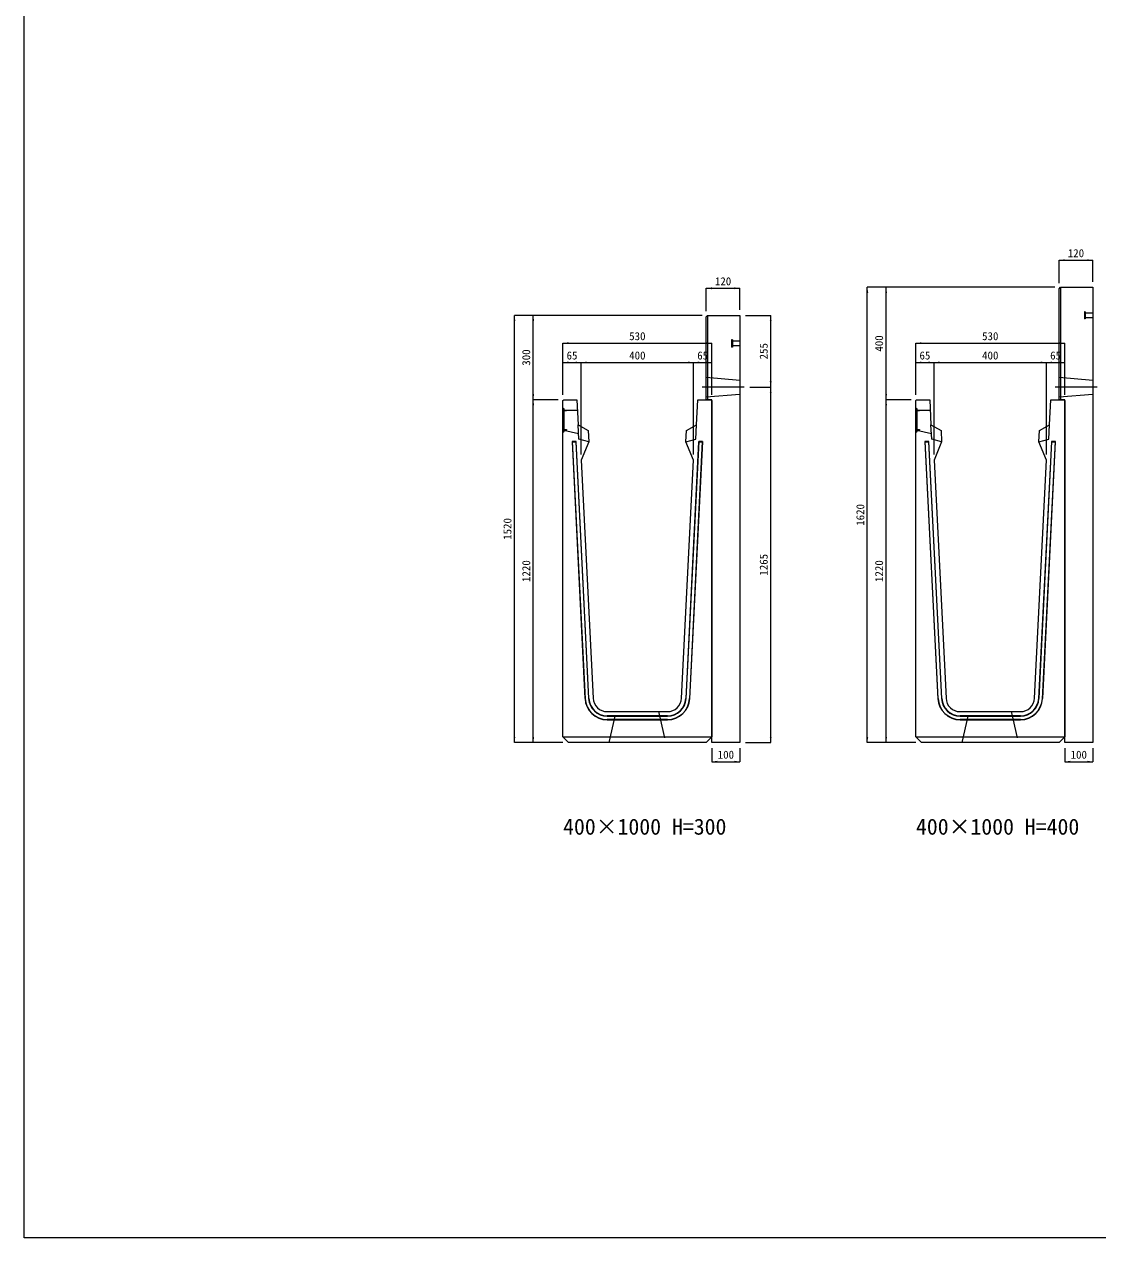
# Model space of a CAD drawing. Units: millimetres at full size. Extents: x -7442 to 51876, y 9625 to 40052.
# Drawn here: x 20170 to 23990, y 12454 to 16772 of the extents above; entities that cross this region are included whole.
import ezdxf
from ezdxf.enums import TextEntityAlignment as Align

# ---------------------------------------------------------------- set-up
doc = ezdxf.new("R2010")
doc.units = ezdxf.units.MM
doc.header["$LTSCALE"] = 16
for name, pattern in [('DASHED', [7.5, 6, -1.5]), ('USER1', [13.5, 7.5, -6]), ('USER2', [285.75, 190.5, -31.75, 31.75, -31.75])]:
    doc.linetypes.add(name, pattern=pattern)
doc.layers.add('0_2', color=7, linetype='Continuous')
for name, color, linetype, lineweight in [('HOLE', 7, 'DASHED', 9), ('KIJUN', 5, 'Continuous', 9), ('WWAY', 5, 'Continuous', 9), ('寸法線', 7, 'Continuous', 9), ('本体', 2, 'Continuous', 13), ('補助線', 8, 'Continuous', 9), ('ｲﾝｻｰﾄ', 3, 'USER1', 9)]:
    doc.layers.add(name, color=color, linetype=linetype, lineweight=lineweight)
doc.styles.add('ＭＳ ゴシック', font='')
doc.styles.get('ＭＳ ゴシック').set_extended_font_data('MS Gothic')

# ---------------------------------------------------------------- blocks, each defined once
blk = doc.blocks.new('filled_arrow')
at = {"color": 0, "linetype": 'Continuous', "lineweight": -2}
blk.add_solid([(7.5, 1.25), (0, 0), (7.5, -1.25)], dxfattribs=at)

msp = doc.modelspace()

# ---------------------------------------------------------------- linework, layer by layer
at = {"layer": 'HOLE'}
for points in [[(22276.68, 14325.92), (22426.68, 14325.92), (22451.68, 14215.92), (22251.68, 14215.92)], [(23532.42, 14325.92), (23682.42, 14325.92), (23707.42, 14215.92), (23507.42, 14215.92)]]:
    msp.add_lwpolyline(points, close=True, dxfattribs=at)
at = {"layer": 'KIJUN'}
for p, q in [((22119.33, 15286.92), (22165.33, 14371.95)), ((22119.33, 15286.92), (22120.38, 15285.92)), ((22132.4, 15285.92), (22133.35, 15286.92)), ((22570.97, 15285.92), (22570.02, 15286.92)), ((22584.04, 15286.92), (22582.99, 15285.92)), ((23375.07, 15286.92), (23421.07, 14371.95)), ((23375.07, 15286.92), (23376.12, 15285.92)), ((23388.13, 15285.92), (23389.09, 15286.92)), ((23826.71, 15285.92), (23825.76, 15286.92)), ((23839.78, 15286.92), (23838.73, 15285.92)), ((22582.99, 15285.92), (22537.04, 14372)), ((23838.73, 15285.92), (23792.78, 14372)), ((22459.14, 14310.92), (22244.23, 14310.92)), ((22244.23, 14309.92), (22459.14, 14309.92)), ((22459.14, 14297.92), (22244.23, 14297.92)), ((22244.23, 14296.92), (22459.14, 14296.92)), ((23714.87, 14310.92), (23499.97, 14310.92)), ((23499.97, 14309.92), (23714.87, 14309.92)), ((23714.87, 14297.92), (23499.97, 14297.92)), ((23499.97, 14296.92), (23714.87, 14296.92))]:
    msp.add_line(p, q, dxfattribs=at)
at = {"layer": 'KIJUN', "color": 7, "lineweight": 13}
for p, q in [((22244.23, 14325.92), (22459.14, 14325.92)), ((23499.97, 14325.92), (23714.87, 14325.92))]:
    msp.add_line(p, q, dxfattribs=at)
at = {"layer": 'KIJUN', "color": 7}
for p, q in [((22086.68, 14235.92), (22616.68, 14235.92)), ((23342.42, 14235.92), (23872.42, 14235.92))]:
    msp.add_line(p, q, dxfattribs=at)
at = {"layer": 'KIJUN', "color": 7, "lineweight": 13}
for points in [[(22566.68, 15435.92), (22613.68, 15435.92), (22616.68, 15432.92), (22616.68, 14235.92), (22596.68, 14215.92), (22106.68, 14215.92), (22086.68, 14235.92), (22086.68, 15432.92), (22089.68, 15435.92), (22136.68, 15435.92), (22140.68, 15345.92), (22176.68, 15325.92), (22178.68, 15285.92), (22151.68, 15220.92), (22194.3, 14373.41)], [(22509.07, 14373.41), (22551.68, 15220.92), (22524.68, 15285.92), (22526.68, 15325.92), (22562.68, 15345.92), (22566.68, 15435.92)], [(23822.42, 15435.92), (23869.42, 15435.92), (23872.42, 15432.92), (23872.42, 14235.92), (23852.42, 14215.92), (23362.42, 14215.92), (23342.42, 14235.92), (23342.42, 15432.92), (23345.42, 15435.92), (23392.42, 15435.92), (23396.42, 15345.92), (23432.42, 15325.92), (23434.42, 15285.92), (23407.42, 15220.92), (23450.04, 14373.41)], [(23764.81, 14373.41), (23807.42, 15220.92), (23780.42, 15285.92), (23782.42, 15325.92), (23818.42, 15345.92), (23822.42, 15435.92)]]:
    msp.add_lwpolyline(points, dxfattribs=at)
at = {"layer": 'KIJUN', "color": 7, "linetype": 'DASHED', "lineweight": 13}
for points in [[(22178.68, 15285.92), (22143.35, 15295.92), (22140.68, 15345.92)], [(22524.68, 15285.92), (22560.02, 15295.92), (22562.68, 15345.92)], [(23434.42, 15285.92), (23399.09, 15295.92), (23396.42, 15345.92)], [(23780.42, 15285.92), (23815.76, 15295.92), (23818.42, 15345.92)]]:
    msp.add_lwpolyline(points, dxfattribs=at)
at = {"layer": 'KIJUN'}
for points in [[(22179.32, 14372.66), (22133.35, 15286.92), (22119.33, 15286.92)], [(22538.04, 14371.95), (22584.04, 15286.92), (22570.02, 15286.92), (22524.05, 14372.66)], [(23435.05, 14372.66), (23389.09, 15286.92), (23375.07, 15286.92)], [(23793.77, 14371.95), (23839.78, 15286.92), (23825.76, 15286.92), (23779.79, 14372.66)], [(22166.33, 14372), (22120.38, 15285.92), (22132.4, 15285.92), (22178.32, 14372.61)], [(22525.05, 14372.61), (22570.97, 15285.92), (22582.99, 15285.92)], [(23422.07, 14372), (23376.12, 15285.92), (23388.13, 15285.92), (23434.06, 14372.61)], [(23780.79, 14372.61), (23826.71, 15285.92), (23838.73, 15285.92)]]:
    msp.add_lwpolyline(points, dxfattribs=at)
for centre, radius, start, end in [((22244.23, 14375.92), 79, 182.87837, 270), ((22244.23, 14375.92), 78, 182.87837, 270), ((22244.23, 14375.92), 66, 182.87837, 270), ((22244.23, 14375.92), 65, 182.87837, 270), ((22459.14, 14375.92), 65, 270, 357.12163), ((22459.14, 14375.92), 66, 270, 357.12163), ((22459.14, 14375.92), 78, 270, 357.12163), ((22459.14, 14375.92), 79, 270, 357.12163), ((23499.97, 14375.92), 79, 182.87837, 270), ((23499.97, 14375.92), 78, 182.87837, 270), ((23499.97, 14375.92), 66, 182.87837, 270), ((23499.97, 14375.92), 65, 182.87837, 270), ((23714.87, 14375.92), 65, 270, 357.12163), ((23714.87, 14375.92), 66, 270, 357.12163), ((23714.87, 14375.92), 78, 270, 357.12163), ((23714.87, 14375.92), 79, 270, 357.12163)]:
    msp.add_arc(centre, radius, start, end, dxfattribs=at)
at = {"layer": 'KIJUN', "color": 7, "lineweight": 13}
for centre, start, end in [((22244.23, 14375.92), 182.87837, 270), ((22459.14, 14375.92), 270, 357.12163), ((23499.97, 14375.92), 182.87837, 270), ((23714.87, 14375.92), 270, 357.12163)]:
    msp.add_arc(centre, 50, start, end, dxfattribs=at)
at = {"layer": 'WWAY', "color": 7, "linetype": 'DASHED', "lineweight": 13}
for points in [[(22086.68, 15405.92), (22089.88, 15403.92), (22089.88, 15321.92), (22086.68, 15319.92)], [(22138.37, 15397.92), (22089.88, 15397.92), (22089.88, 15403.92), (22086.68, 15405.92)], [(23342.42, 15405.92), (23345.62, 15403.92), (23345.62, 15321.92), (23342.42, 15319.92)], [(23394.11, 15397.92), (23345.62, 15397.92), (23345.62, 15403.92), (23342.42, 15405.92)], [(22086.68, 15319.92), (22089.88, 15321.92), (22089.88, 15327.92), (22142.28, 15315.92)], [(23342.42, 15319.92), (23345.62, 15321.92), (23345.62, 15327.92), (23398.02, 15315.92)]]:
    msp.add_lwpolyline(points, dxfattribs=at)
at = {"layer": 'WWAY'}
for points in [[(22087.88, 15402.92), (22089.88, 15402.92), (22089.88, 15322.92), (22087.88, 15322.92)], [(22089.88, 15397.92), (22099.88, 15397.92), (22099.88, 15395.92), (22089.88, 15395.92)], [(23343.62, 15402.92), (23345.62, 15402.92), (23345.62, 15322.92), (23343.62, 15322.92)], [(23345.62, 15397.92), (23355.62, 15397.92), (23355.62, 15395.92), (23345.62, 15395.92)], [(22089.88, 15329.92), (22099.88, 15329.92), (22099.88, 15327.92), (22089.88, 15327.92)], [(23345.62, 15329.92), (23355.62, 15329.92), (23355.62, 15327.92), (23345.62, 15327.92)]]:
    msp.add_lwpolyline(points, close=True, dxfattribs=at)
at = {"layer": '寸法線'}
for p, q in [((23852.42, 15932.36), (23972.42, 15932.36)), ((23852.42, 15850.92), (23852.42, 15932.36)), ((23972.42, 15855.92), (23972.42, 15932.36)), ((22596.68, 15832.36), (22716.69, 15832.36)), ((22596.68, 15750.92), (22596.68, 15832.36)), ((22716.69, 15755.92), (22716.69, 15832.36)), ((23169.95, 14215.92), (23169.95, 15835.92)), ((23837.42, 15835.92), (23169.95, 15835.92)), ((23236.84, 15435.92), (23236.84, 15835.92)), ((23837.42, 15835.92), (23236.84, 15835.92)), ((21914.21, 14215.92), (21914.21, 15735.92)), ((22581.68, 15735.92), (21914.21, 15735.92)), ((21981.1, 15435.92), (21981.1, 15735.92)), ((22581.68, 15735.92), (21981.1, 15735.92)), ((22736.69, 15735.92), (22826.12, 15735.92)), ((22826.12, 15480.92), (22826.12, 15735.92)), ((22086.68, 15636.93), (22616.68, 15636.93)), ((22086.68, 15452.92), (22086.68, 15636.93)), ((22616.68, 15452.92), (22616.68, 15636.93)), ((23342.42, 15636.93), (23872.42, 15636.93)), ((23342.42, 15452.92), (23342.42, 15636.93)), ((23872.42, 15452.92), (23872.42, 15636.93)), ((22086.68, 15568.25), (22151.68, 15568.25)), ((22086.68, 15452.92), (22086.68, 15568.25)), ((22151.68, 15568.25), (22551.68, 15568.25)), ((22151.68, 15240.92), (22151.68, 15568.25)), ((22151.68, 15240.92), (22151.68, 15568.25)), ((22551.68, 15240.92), (22551.68, 15568.25)), ((22551.68, 15568.25), (22616.68, 15568.25)), ((22551.68, 15240.92), (22551.68, 15568.25)), ((22616.68, 15452.92), (22616.68, 15568.25)), ((23342.42, 15568.25), (23407.42, 15568.25)), ((23342.42, 15452.92), (23342.42, 15568.25)), ((23407.42, 15568.25), (23807.42, 15568.25)), ((23407.42, 15240.92), (23407.42, 15568.25)), ((23407.42, 15240.92), (23407.42, 15568.25)), ((23807.42, 15240.92), (23807.42, 15568.25)), ((23807.42, 15568.25), (23872.42, 15568.25)), ((23807.42, 15240.92), (23807.42, 15568.25)), ((23872.42, 15452.92), (23872.42, 15568.25)), ((22751.63, 15480.92), (22826.12, 15480.92)), ((22751.63, 15480.92), (22826.12, 15480.92)), ((22826.12, 14215.92), (22826.12, 15480.92)), ((21981.1, 14215.92), (21981.1, 15435.92)), ((22069.68, 15435.92), (21981.1, 15435.92)), ((22069.68, 15435.92), (21981.1, 15435.92)), ((23236.84, 14215.92), (23236.84, 15435.92)), ((23325.42, 15435.92), (23236.84, 15435.92)), ((23325.42, 15435.92), (23236.84, 15435.92)), ((22086.68, 14215.92), (21914.21, 14215.92)), ((22086.68, 14215.92), (21981.1, 14215.92)), ((22736.69, 14215.92), (22826.12, 14215.92)), ((23342.42, 14215.92), (23169.95, 14215.92)), ((23342.42, 14215.92), (23236.84, 14215.92)), ((22616.68, 14195.92), (22616.68, 14147.66)), ((22716.69, 14195.92), (22716.69, 14147.66)), ((23872.42, 14195.92), (23872.42, 14147.66)), ((23972.42, 14195.92), (23972.42, 14147.66)), ((22616.68, 14147.66), (22716.69, 14147.66)), ((23872.42, 14147.66), (23972.42, 14147.66))]:
    msp.add_line(p, q, dxfattribs=at)
at = {"layer": '寸法線', "linetype": 'USER2'}
for p, q in [((22731.63, 15480.92), (22582.36, 15480.92)), ((23987.37, 15480.92), (23838.1, 15480.92))]:
    msp.add_line(p, q, dxfattribs=at)
at = {"layer": '本体', "color": 4, "lineweight": 5}
for p, q in [((23857.42, 15835.92), (23857.42, 15435.92)), ((22601.68, 15735.92), (22601.68, 15435.92))]:
    msp.add_line(p, q, dxfattribs=at)
at = {"layer": '本体', "linetype": 'USER1', "lineweight": 9}
for p, q in [((22596.68, 15515.92), (22716.69, 15505.92)), ((23852.42, 15515.92), (23972.42, 15505.92)), ((22596.68, 15445.92), (22716.69, 15455.92)), ((23852.42, 15445.92), (23972.42, 15455.92))]:
    msp.add_line(p, q, dxfattribs=at)
at = {"layer": '本体'}
for points in [[(23852.42, 15830.92), (23857.42, 15835.92), (23972.42, 15835.92), (23972.42, 14215.92), (23872.42, 14215.92), (23872.42, 15435.92), (23852.42, 15435.92)], [(22596.68, 15730.92), (22601.68, 15735.92), (22716.69, 15735.92), (22716.69, 14215.92), (22616.68, 14215.92), (22616.68, 15435.92), (22596.68, 15435.92)]]:
    msp.add_lwpolyline(points, close=True, dxfattribs=at)
at = {"layer": '補助線', "color": 1, "lineweight": 13}
msp.add_lwpolyline([(20169.95, 20367.8), (33544.47, 20367.8), (33544.47, 12453.64), (20169.95, 12453.64)], close=True, dxfattribs=at)
at = {"layer": 'ｲﾝｻｰﾄ'}
for p, q in [((23942.42, 15748.42), (23942.42, 15723.42)), ((23945.42, 15748.42), (23942.42, 15748.42)), ((23945.42, 15723.42), (23942.42, 15723.42)), ((23945.42, 15748.42), (23945.42, 15723.42)), ((23972.42, 15744.42), (23945.42, 15744.42)), ((23972.42, 15727.42), (23945.42, 15727.42)), ((23972.42, 15744.42), (23972.42, 15727.42)), ((22686.68, 15648.42), (22686.68, 15623.42)), ((22689.68, 15648.42), (22686.68, 15648.42)), ((22689.68, 15648.42), (22689.68, 15623.42)), ((22716.69, 15644.42), (22689.68, 15644.42)), ((22716.69, 15644.42), (22716.69, 15627.42)), ((22689.68, 15623.42), (22686.68, 15623.42)), ((22716.69, 15627.42), (22689.68, 15627.42))]:
    msp.add_line(p, q, dxfattribs=at)

# ---------------------------------------------------------------- block references
at = {"layer": '寸法線', "xscale": 2.67, "yscale": 2.67}
for p in [(23852.42, 15932.36), (22596.68, 15832.36), (22086.68, 15636.93), (23342.42, 15636.93), (22086.68, 15568.25), (22151.68, 15568.25), (22551.68, 15568.25), (23342.42, 15568.25), (23407.42, 15568.25), (23807.42, 15568.25), (22616.68, 14147.66), (23872.42, 14147.66)]:
    msp.add_blockref('filled_arrow', p, dxfattribs=at)
for p, rotation in [((23972.42, 15932.36), 180), ((22716.69, 15832.36), 180), ((23169.95, 15835.92), 270), ((23236.84, 15835.92), 270), ((21914.21, 15735.92), 270), ((21981.1, 15735.92), 270), ((22826.12, 15735.92), 270), ((22616.68, 15636.93), 180), ((23872.42, 15636.93), 180), ((22151.68, 15568.25), 180), ((22551.68, 15568.25), 180), ((22616.68, 15568.25), 180), ((23407.42, 15568.25), 180), ((23807.42, 15568.25), 180), ((23872.42, 15568.25), 180), ((22826.12, 15480.92), 90), ((22826.12, 15480.92), 270), ((21981.1, 15435.92), 90), ((21981.1, 15435.92), 270), ((23236.84, 15435.92), 90), ((23236.84, 15435.92), 270), ((21914.21, 14215.92), 90), ((21981.1, 14215.92), 90), ((22826.12, 14215.92), 90), ((23169.95, 14215.92), 90), ((23236.84, 14215.92), 90), ((22716.69, 14147.66), 180), ((23972.42, 14147.66), 180)]:
    msp.add_blockref('filled_arrow', p, dxfattribs=dict(at, rotation=rotation))

# ---------------------------------------------------------------- texts
at = {"layer": '0_2', "style": 'ＭＳ ゴシック'}
for s, p in [('400×1000 H=300', (22087.31, 13870.9)), ('400×1000 H=400', (23343.05, 13870.9))]:
    msp.add_text(s, height=56.96, dxfattribs=at).set_placement(p, align=Align.BOTTOM_LEFT)
at = {"layer": '寸法線', "style": 'ＭＳ ゴシック'}
for s, p in [('120', (23912.42, 15957.36)), ('120', (22656.68, 15857.36)), ('530', (22351.68, 15661.93)), ('530', (23607.42, 15661.93)), ('65', (22119.18, 15593.25)), ('400', (22351.68, 15593.25)), ('65', (22584.18, 15593.25)), ('65', (23374.92, 15593.25)), ('400', (23607.42, 15593.25)), ('65', (23839.92, 15593.25)), ('100', (22666.68, 14172.66)), ('100', (23922.42, 14172.66))]:
    msp.add_text(s, height=28.48, dxfattribs=at).set_placement(p, align=Align.MIDDLE_CENTER)
for s, p in [('255', (22801.12, 15608.42)), ('400', (23211.84, 15635.92)), ('300', (21956.1, 15585.92)), ('1620', (23144.95, 15025.92)), ('1520', (21889.21, 14975.92)), ('1220', (21956.1, 14825.92)), ('1265', (22801.12, 14848.42)), ('1220', (23211.84, 14825.92))]:
    msp.add_text(s, height=28.48, rotation=90, dxfattribs=at).set_placement(p, align=Align.MIDDLE_CENTER)

doc.saveas('drawing.dxf')
